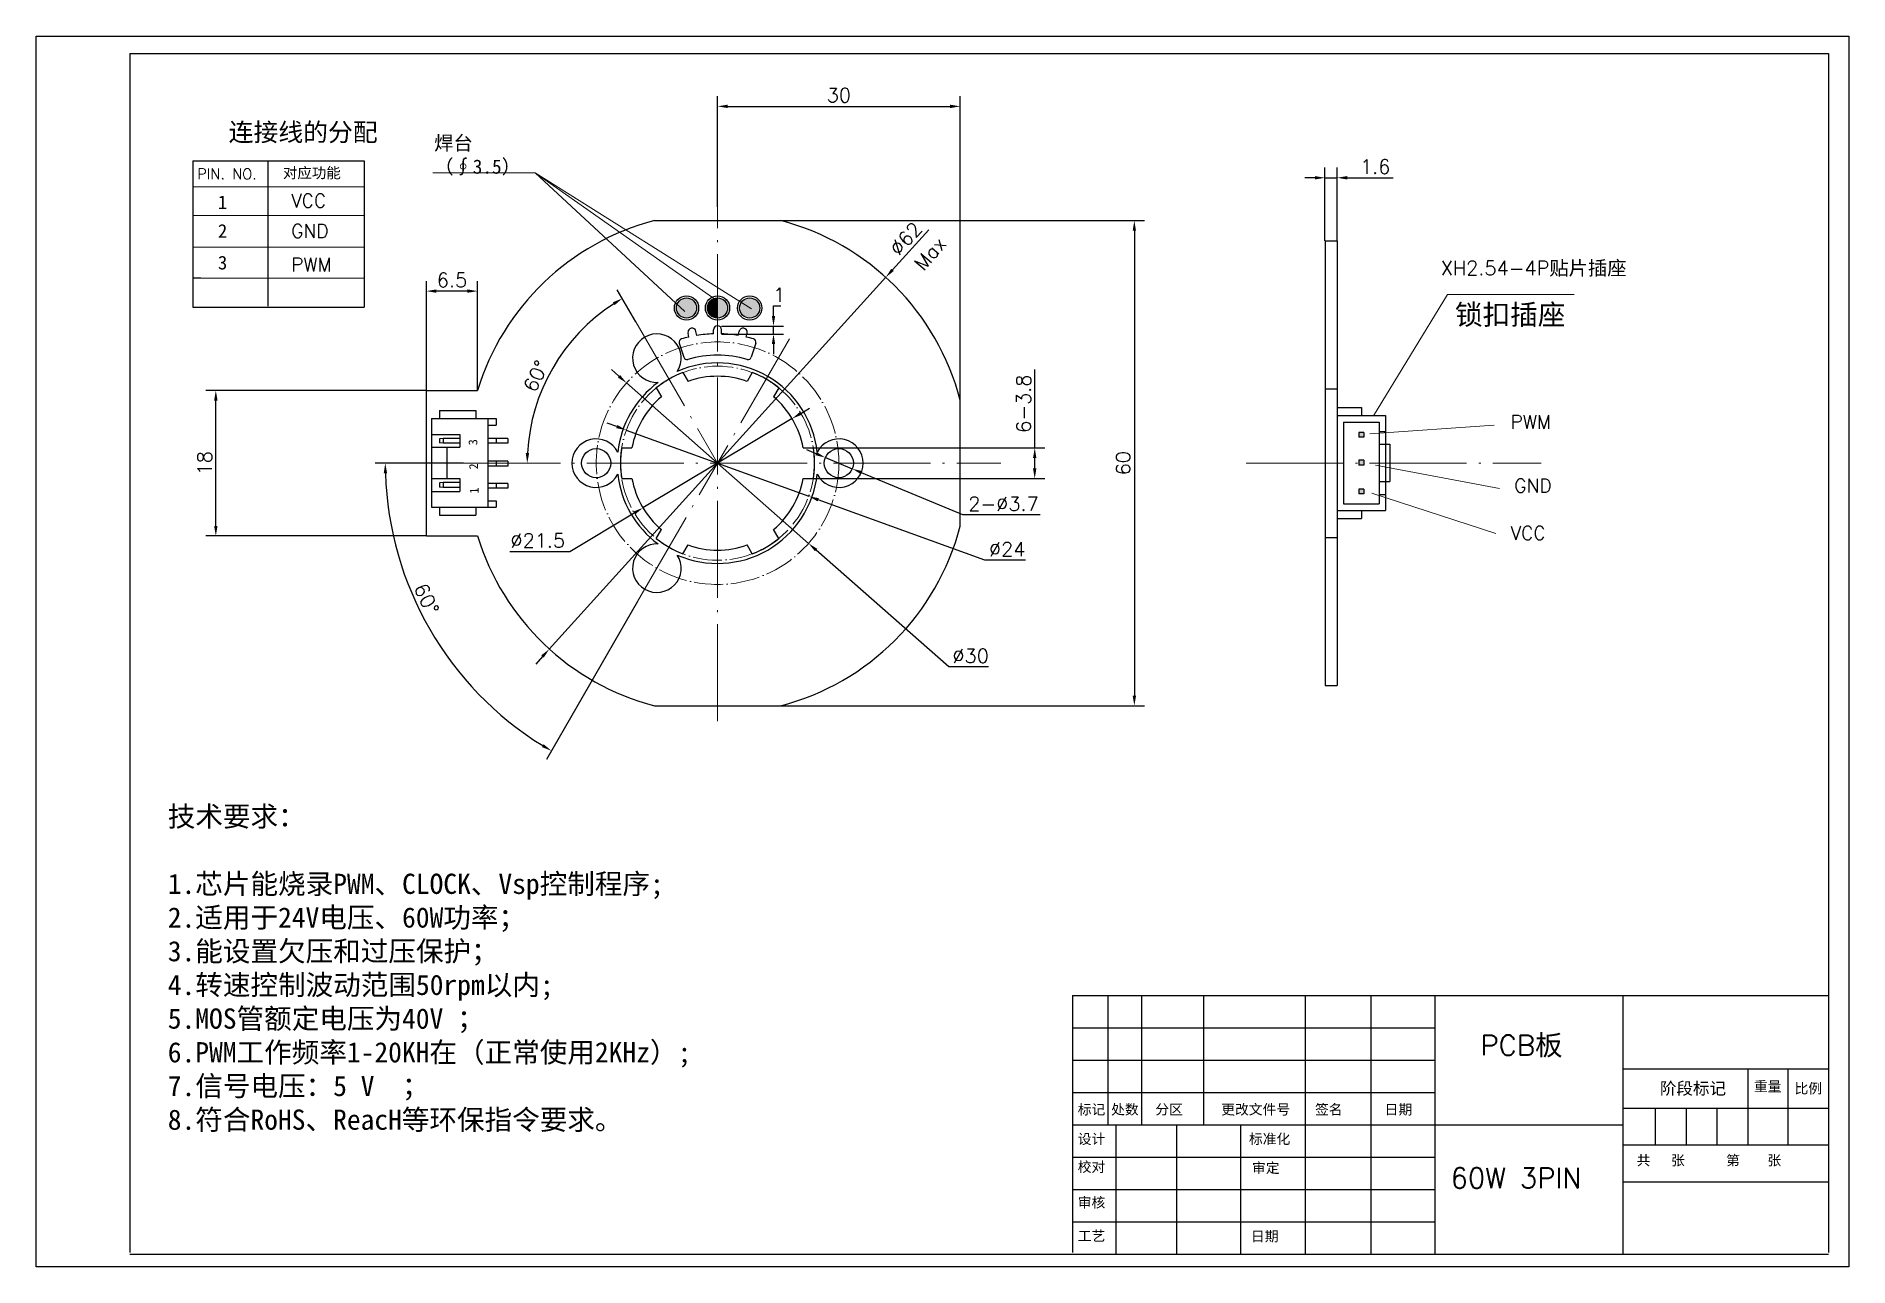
# Model space of a CAD drawing. Extents: x 59 to 507, y -19 to 286.
import ezdxf

# ---------------------------------------------------------------- set-up
doc = ezdxf.new("R2010")
doc.units = 0
doc.header["$MEASUREMENT"] = 0
doc.linetypes.add('ACAD_ISO04W100', pattern=[30.5, 24, -3, 0.5, -3])
doc.layers.get('0').update_dxf_attribs({"linetype": 'CONTINUOUS'})
doc.layers.get('DEFPOINTS').update_dxf_attribs({"linetype": 'CONTINUOUS'})
doc.styles.get("Standard").update_dxf_attribs({"font": '', "height": 2.5})
doc.styles.add('STYLE1', font='romans.shx', dxfattribs={"height": 3.5})
doc.styles.get('Standard').set_extended_font_data('SimSun')
doc.dimstyles.get("Standard").update_dxf_attribs({"dimtxt": 0.18, "dimasz": 0.18, "dimexe": 0.18, "dimexo": 0.0625, "dimgap": 0.09, "dimtad": 0, "dimtih": 1, "dimtoh": 1, "dimdec": 4, "dimzin": 0, "dimdsep": 46, "dimtxsty": 'Standard', "dimcen": 0.09, "dimadec": 0, "dimazin": 0, "dimtfac": 1, "dimtdec": 4, "dimtofl": 0, "dimtmove": 0, "dimatfit": 3, "dimfxl": 1, "dimtolj": 1, "dimtzin": 0, "dimarcsym": 0})

# ---------------------------------------------------------------- blocks, each defined once
blk = doc.blocks.new('*D41')
at = {"color": 5, "lineweight": -2}
for p, q in [((227.48, 243.68), (227.48, 271)), ((287.48, 195.85), (287.48, 271)), ((229.98, 268.5), (284.98, 268.5))]:
    blk.add_line(p, q, dxfattribs=at)
at = {"color": 5, "lineweight": 30}
for points in [[(229.98, 268.92), (229.98, 268.08), (227.48, 268.5)], [(284.98, 268.92), (284.98, 268.08), (287.48, 268.5)]]:
    blk.add_solid(points, dxfattribs=at)
at = {"layer": 'DEFPOINTS', "color": 0, "lineweight": 30}
for p in [(287.48, 268.5), (227.48, 243.68), (287.48, 195.85)]:
    blk.add_point(p, dxfattribs=at)
at = {"color": 0, "lineweight": 13, "insert": (257.48, 271.25), "char_height": 3.5, "attachment_point": 5, "style": 'STYLE1'}
blk.add_mtext('\\A1;30', dxfattribs=at)
blk = doc.blocks.new('*D42')
at = {"color": 5, "lineweight": -2}
for p, q in [((242.46, 240.23), (333.04, 240.23)), ((330.54, 237.73), (330.54, 122.73)), ((242.46, 120.23), (333.04, 120.23))]:
    blk.add_line(p, q, dxfattribs=at)
at = {"color": 5, "lineweight": 30}
for points in [[(330.13, 237.73), (330.96, 237.73), (330.54, 240.23)], [(330.13, 122.73), (330.96, 122.73), (330.54, 120.23)]]:
    blk.add_solid(points, dxfattribs=at)
at = {"layer": 'DEFPOINTS', "color": 0, "lineweight": 30}
for p in [(242.46, 240.23), (242.46, 120.23), (330.54, 120.23)]:
    blk.add_point(p, dxfattribs=at)
at = {"color": 0, "lineweight": 13, "insert": (327.79, 180.23), "char_height": 3.5, "attachment_point": 5, "rotation": 90, "style": 'STYLE1'}
blk.add_mtext('\\A1;60', dxfattribs=at)
blk = doc.blocks.new('*D43')
at = {"color": 5, "lineweight": -2}
for p, q in [((203.1, 201.73), (201.22, 203.38)), ((204.98, 200.07), (249.98, 160.39)), ((284.65, 129.82), (251.85, 158.74)), ((294.48, 129.82), (284.65, 129.82))]:
    blk.add_line(p, q, dxfattribs=at)
at = {"color": 5, "lineweight": 30}
for points in [[(203.38, 202.04), (202.82, 201.41), (204.98, 200.07)], [(252.13, 159.05), (251.58, 158.43), (249.98, 160.39)]]:
    blk.add_solid(points, dxfattribs=at)
at = {"layer": 'DEFPOINTS', "color": 0, "lineweight": 30}
for p in [(204.98, 200.07), (249.98, 160.39)]:
    blk.add_point(p, dxfattribs=at)
at = {"color": 0, "lineweight": 13, "insert": (290.06, 132.57), "char_height": 3.5, "attachment_point": 5, "style": 'STYLE1'}
blk.add_mtext('\\A1;%%C30', dxfattribs=at)
blk = doc.blocks.new('*D45')
at = {"color": 5, "lineweight": -2}
for p, q in [((202.57, 189.28), (200.22, 190.14)), ((204.92, 188.43), (250.03, 172.04)), ((293.6, 156.21), (252.38, 171.18)), ((303.6, 156.21), (293.6, 156.21))]:
    blk.add_line(p, q, dxfattribs=at)
at = {"color": 5, "lineweight": 30}
for points in [[(202.71, 189.67), (202.43, 188.89), (204.92, 188.43)], [(252.53, 171.57), (252.24, 170.79), (250.03, 172.04)]]:
    blk.add_solid(points, dxfattribs=at)
at = {"layer": 'DEFPOINTS', "color": 0, "lineweight": 30}
for p in [(204.92, 188.43), (250.03, 172.04)]:
    blk.add_point(p, dxfattribs=at)
at = {"color": 0, "lineweight": 13, "insert": (299.1, 158.96), "char_height": 3.5, "attachment_point": 5, "style": 'STYLE1'}
blk.add_mtext('\\A1;%%C24', dxfattribs=at)
blk = doc.blocks.new('*D46')
at = {"color": 5, "lineweight": -2}
for p, q in [((248.07, 192.56), (250.22, 193.84)), ((245.93, 191.27), (209.03, 169.19)), ((190.94, 158.37), (206.88, 167.91)), ((176.11, 158.37), (190.94, 158.37))]:
    blk.add_line(p, q, dxfattribs=at)
at = {"color": 5, "lineweight": 30}
for points in [[(247.86, 192.92), (248.28, 192.2), (245.93, 191.27)], [(206.67, 168.27), (207.1, 167.55), (209.03, 169.19)]]:
    blk.add_solid(points, dxfattribs=at)
at = {"layer": 'DEFPOINTS', "color": 0, "lineweight": 30}
for p in [(245.93, 191.27), (209.03, 169.19)]:
    blk.add_point(p, dxfattribs=at)
at = {"color": 0, "lineweight": 13, "insert": (183.03, 161.12), "char_height": 3.5, "attachment_point": 5, "style": 'STYLE1'}
blk.add_mtext('\\A1;%%C21.5', dxfattribs=at)
blk = doc.blocks.new('*D47')
at = {"color": 5, "lineweight": -2}
for p, q in [((251.85, 182.58), (249.54, 183.55)), ((254.15, 181.62), (260.8, 178.85)), ((288.1, 167.45), (263.11, 177.88)), ((307.27, 167.45), (288.1, 167.45))]:
    blk.add_line(p, q, dxfattribs=at)
at = {"color": 5, "lineweight": 30}
for points in [[(252.01, 182.97), (251.69, 182.2), (254.15, 181.62)], [(263.27, 178.27), (262.95, 177.5), (260.8, 178.85)]]:
    blk.add_solid(points, dxfattribs=at)
at = {"layer": 'DEFPOINTS', "color": 0, "lineweight": 30}
for p in [(254.15, 181.62), (260.8, 178.85)]:
    blk.add_point(p, dxfattribs=at)
at = {"color": 0, "lineweight": 13, "insert": (298.18, 170.2), "char_height": 3.5, "attachment_point": 5, "style": 'STYLE1'}
blk.add_mtext('\\A1;2-%%C3.7', dxfattribs=at)
blk = doc.blocks.new('*D48')
at = {"color": 5, "lineweight": -2}
blk.add_line((207.28, 215.21), (202.7, 223.15), dxfattribs=at)
blk.add_arc((227.48, 180.23), 47.06, 123.044, 176.956, dxfattribs=at)
at = {"color": 5, "lineweight": 30}
for points in [[(201.6, 220.04), (202.03, 219.33), (203.95, 220.99)], [(180.9, 182.72), (180.06, 182.74), (180.41, 180.23)]]:
    blk.add_solid(points, dxfattribs=at)
at = {"layer": 'DEFPOINTS', "color": 0, "lineweight": 30}
for p in [(207.28, 215.21), (191.43, 210.48), (164.63, 180.23), (227.48, 180.23), (297.53, 180.23)]:
    blk.add_point(p, dxfattribs=at)
at = {"color": 0, "lineweight": 13, "insert": (182.56, 201.76), "char_height": 3.5, "attachment_point": 5, "rotation": 64.3911, "style": 'STYLE1'}
blk.add_mtext('\\A1;60%%D', dxfattribs=at)
blk = doc.blocks.new('*D49')
at = {"color": 5, "lineweight": -2}
for p, q in [((164.63, 180.23), (142.82, 180.23)), ((207.72, 146.01), (185.15, 106.92))]:
    blk.add_line(p, q, dxfattribs=at)
blk.add_arc((227.48, 180.23), 82.16, 181.7436, 238.2564, dxfattribs=at)
at = {"color": 5, "lineweight": 30}
for points in [[(144.94, 177.73), (145.78, 177.74), (145.32, 180.23)], [(184.47, 110.72), (184.04, 110.01), (186.4, 109.08)]]:
    blk.add_solid(points, dxfattribs=at)
at = {"layer": 'DEFPOINTS', "color": 0, "lineweight": 30}
for p in [(164.63, 180.23), (227.48, 180.23), (297.53, 180.23), (207.72, 146.01), (164.54, 127.42)]:
    blk.add_point(p, dxfattribs=at)
at = {"color": 0, "lineweight": 13, "insert": (155.52, 146.65), "char_height": 3.5, "attachment_point": 5, "rotation": 295.0199, "style": 'STYLE1'}
blk.add_mtext('\\A1;60%%D', dxfattribs=at)
blk = doc.blocks.new('*D50')
at = {"color": 5, "lineweight": -2}
for p, q in [((241.32, 216.64), (241.32, 219.14)), ((241.32, 219.14), (243.15, 219.14)), ((228.48, 214.14), (243.82, 214.14)), ((228.48, 212.18), (243.82, 212.18)), ((241.32, 212.18), (241.32, 214.14)), ((241.32, 209.68), (241.32, 207.18))]:
    blk.add_line(p, q, dxfattribs=at)
at = {"color": 5, "lineweight": 30}
for points in [[(240.9, 216.64), (241.73, 216.64), (241.32, 214.14)], [(240.9, 209.68), (241.73, 209.68), (241.32, 212.18)]]:
    blk.add_solid(points, dxfattribs=at)
at = {"layer": 'DEFPOINTS', "color": 0, "lineweight": 30}
for p in [(228.48, 214.14), (228.48, 212.18), (241.32, 214.14)]:
    blk.add_point(p, dxfattribs=at)
at = {"color": 0, "lineweight": 13, "insert": (242.73, 221.89), "char_height": 3.5, "attachment_point": 5, "style": 'STYLE1'}
blk.add_mtext('\\A1;1', dxfattribs=at)
blk = doc.blocks.new('*D51')
at = {"color": 5, "lineweight": -2}
for p, q in [((305.91, 184.03), (305.91, 203.37)), ((251.17, 184.03), (308.41, 184.03)), ((305.91, 178.93), (305.91, 181.53)), ((251.17, 176.43), (308.41, 176.43))]:
    blk.add_line(p, q, dxfattribs=at)
at = {"color": 5, "lineweight": 30}
for points in [[(305.49, 181.53), (306.32, 181.53), (305.91, 184.03)], [(305.49, 178.93), (306.32, 178.93), (305.91, 176.43)]]:
    blk.add_solid(points, dxfattribs=at)
at = {"layer": 'DEFPOINTS', "color": 0, "lineweight": 30}
for p in [(251.17, 184.03), (305.91, 184.03), (251.17, 176.43)]:
    blk.add_point(p, dxfattribs=at)
at = {"color": 0, "lineweight": 13, "insert": (303.16, 194.95), "char_height": 3.5, "attachment_point": 5, "rotation": 90, "style": 'STYLE1'}
blk.add_mtext('\\A1;6-3.8', dxfattribs=at)
blk = doc.blocks.new('*D52')
at = {"color": 5, "lineweight": -2}
for p, q in [((377.68, 235.23), (377.68, 253.34)), ((380.68, 235.23), (380.68, 253.34)), ((375.18, 250.84), (372.68, 250.84)), ((377.68, 250.84), (380.68, 250.84)), ((383.18, 250.84), (394.52, 250.84))]:
    blk.add_line(p, q, dxfattribs=at)
at = {"color": 5, "lineweight": 30}
for points in [[(375.18, 251.26), (375.18, 250.42), (377.68, 250.84)], [(383.18, 251.26), (383.18, 250.42), (380.68, 250.84)]]:
    blk.add_solid(points, dxfattribs=at)
at = {"layer": 'DEFPOINTS', "color": 0, "lineweight": 30}
for p in [(380.68, 250.84), (377.68, 235.23), (380.68, 235.23)]:
    blk.add_point(p, dxfattribs=at)
at = {"color": 0, "lineweight": 13, "insert": (390.1, 253.59), "char_height": 3.5, "attachment_point": 5, "style": 'STYLE1'}
blk.add_mtext('\\A1;1.6', dxfattribs=at)
blk = doc.blocks.new('*D53')
at = {"color": 5, "lineweight": -2}
for p, q in [((279.7, 237.95), (270.75, 228.06)), ((185.88, 134.26), (269.07, 226.21)), ((184.2, 132.4), (182.52, 130.55))]:
    blk.add_line(p, q, dxfattribs=at)
at = {"color": 5, "lineweight": 30}
for points in [[(270.44, 228.34), (271.06, 227.78), (269.07, 226.21)], [(183.89, 132.68), (184.51, 132.13), (185.88, 134.26)]]:
    blk.add_solid(points, dxfattribs=at)
at = {"layer": 'DEFPOINTS', "color": 0, "lineweight": 30}
for p in [(269.07, 226.21), (185.88, 134.26)]:
    blk.add_point(p, dxfattribs=at)
at = {"color": 0, "lineweight": 30, "insert": (274.02, 235.78), "char_height": 3.5, "attachment_point": 5, "rotation": 47.8609, "style": 'STYLE1'}
blk.add_mtext('\\A1;%%C62', dxfattribs=at)
blk = doc.blocks.new('*D54')
at = {"color": 5, "lineweight": -2}
for p, q in [((155.48, 198.23), (155.48, 225.3)), ((168.15, 198.23), (168.15, 225.3)), ((165.65, 222.8), (157.98, 222.8))]:
    blk.add_line(p, q, dxfattribs=at)
at = {"color": 5, "lineweight": 30}
for points in [[(157.98, 223.22), (157.98, 222.39), (155.48, 222.8)], [(165.65, 223.22), (165.65, 222.39), (168.15, 222.8)]]:
    blk.add_solid(points, dxfattribs=at)
at = {"layer": 'DEFPOINTS', "color": 0, "lineweight": 30}
for p in [(155.48, 222.8), (155.48, 198.23), (168.15, 198.23)]:
    blk.add_point(p, dxfattribs=at)
at = {"color": 0, "lineweight": 30, "insert": (161.81, 225.55), "char_height": 3.5, "attachment_point": 5, "style": 'STYLE1'}
blk.add_mtext('\\A1;6.5', dxfattribs=at)
blk = doc.blocks.new('*D55')
at = {"color": 5, "lineweight": -2}
for p, q in [((155.48, 198.23), (100.92, 198.23)), ((103.42, 164.73), (103.42, 195.73)), ((155.48, 162.23), (100.92, 162.23))]:
    blk.add_line(p, q, dxfattribs=at)
at = {"color": 5, "lineweight": 30}
for points in [[(103, 195.73), (103.84, 195.73), (103.42, 198.23)], [(103, 164.73), (103.84, 164.73), (103.42, 162.23)]]:
    blk.add_solid(points, dxfattribs=at)
at = {"layer": 'DEFPOINTS', "color": 0, "lineweight": 30}
for p in [(103.42, 198.23), (155.48, 198.23), (155.48, 162.23)]:
    blk.add_point(p, dxfattribs=at)
at = {"color": 0, "lineweight": 30, "insert": (100.67, 180.23), "char_height": 3.5, "attachment_point": 5, "rotation": 90, "style": 'STYLE1'}
blk.add_mtext('\\A1;18', dxfattribs=at)

msp = doc.modelspace()

# ---------------------------------------------------------------- hatches: boundary and pattern name
at = {"lineweight": 30}
h = msp.add_hatch(color=256, dxfattribs=at)
h.paths.add_polyline_path([(237.92698, 218.61998, 1), (232.92698, 218.61998, 1)])
h.paths.add_polyline_path([(227.477, 221.11998), (227.477, 216.11998, 0.414213562), (229.977, 218.61998, 0.414213562)])
h.paths.add_polyline_path([(217.30726, 218.61998, 1), (222.30726, 218.61998, 1)])
msp.add_hatch(color=256, dxfattribs=at).paths.add_polyline_path([(227.477, 221.11998, 0.414213562), (224.977, 218.61998, 0.414213562), (227.477, 216.11998)])
h = msp.add_hatch(color=256, dxfattribs=at)
h.paths.add_polyline_path([(387.28384, 187.83289), (386.08384, 187.83289), (386.08384, 186.63289), (387.28384, 186.63289)])
h.paths.add_polyline_path([(387.28384, 180.94945), (386.08384, 180.94945), (386.08384, 180.23289), (387.28384, 180.23289)])
h.paths.add_polyline_path([(387.28384, 180.23289), (386.08384, 180.23289), (386.08384, 179.74945), (387.28384, 179.74945)])
h.paths.add_polyline_path([(387.28384, 173.83226), (386.08384, 173.83226), (386.08384, 172.63226), (387.28384, 172.63226)])

# ---------------------------------------------------------------- linework, layer by layer
for p, q in [((82.16048, 281.58962), (82.16048, -15.03711)), ((82.16048, 281.58962), (502.16048, 281.58962)), ((502.16048, 281.58962), (502.16048, -15.03711)), ((315.21683, 48.58962), (502.16048, 48.58962)), ((315.21683, 48.58962), (315.21683, -15.03711)), ((404.89891, -15.3656), (404.89891, 48.41292)), ((451.43571, -15.3656), (451.43571, 48.41292)), ((315.21683, 40.58962), (404.89891, 40.58962)), ((315.21683, 32.58962), (404.89891, 32.58962)), ((451.43571, 30.37198), (502.04131, 30.37198)), ((482.20595, 30.37198), (482.20595, 11.56876)), ((492.12363, 30.37198), (492.12363, 11.56876)), ((315.21683, 24.58962), (404.89891, 24.58962)), ((451.43571, 20.71627), (502.04131, 20.71627)), ((315.21683, 16.58962), (451.43571, 16.58962)), ((326.06606, -15.3656), (326.06606, 16.65071)), ((356.8363, -15.3656), (356.8363, 16.65071)), ((372.85717, -15.3656), (372.85717, 16.65071)), ((451.43571, 11.56876), (502.04131, 11.56876)), ((451.43571, 2.42124), (502.04131, 2.42124)), ((82.16048, -15.41038), (502.16048, -15.41038))]:
    msp.add_line(p, q)
for p, q in [((97.73685, 255.01091), (140.10467, 255.01091)), ((97.73685, 255.01091), (97.73685, 218.80599)), ((116.31115, 255.01091), (116.31115, 219.03941)), ((140.10467, 255.01091), (140.10467, 218.80599)), ((377.68384, 235.23289), (377.68384, 125.23289)), ((377.68384, 235.23289), (380.68384, 235.23289)), ((377.68384, 235.23289), (380.68384, 235.23289)), ((380.68384, 235.23289), (380.68384, 125.23289)), ((99.73244, 226.01675), (97.73685, 226.01675)), ((99.73244, 226.01675), (99.73244, 226.01675)), ((97.73685, 218.80599), (140.10467, 218.80599)), ((220.38187, 211.4364), (220.18774, 212.43331)), ((222.345, 211.81869), (222.15087, 212.81559)), ((232.609, 211.81869), (232.80313, 212.81559)), ((234.57212, 211.4364), (234.76625, 212.43331)), ((218.02261, 209.95518), (219.14459, 206.42795)), ((236.93139, 209.95518), (235.80941, 206.42795)), ((377.68384, 198.64484), (380.68384, 198.64484)), ((158.72107, 193.26675), (158.72107, 191.26675)), ((167.72107, 193.26675), (167.72107, 191.26675)), ((380.68384, 194.00804), (386.68384, 194.00804)), ((386.68384, 194.00804), (386.68384, 192.00804)), ((156.72107, 191.26675), (156.72107, 169.33873)), ((170.72107, 191.26675), (170.72107, 169.33873)), ((172.72107, 191.26675), (172.72107, 189.66675)), ((380.68384, 192.00804), (392.68384, 192.00804)), ((382.28384, 190.40804), (382.28384, 170.1687)), ((382.28384, 190.40804), (391.08384, 190.40804)), ((391.08384, 190.40804), (391.08384, 170.1687)), ((392.68384, 192.00804), (392.68384, 168.5687)), ((159.60005, 186.36675), (158.72107, 186.27437)), ((158.72107, 186.27437), (158.72107, 185.26464)), ((159.60005, 185.16675), (158.72107, 185.26464)), ((163.72107, 186.36675), (159.60005, 186.36675)), ((159.60005, 186.36675), (159.60005, 185.16675)), ((163.72107, 185.16675), (159.60005, 185.16675)), ((160.52107, 184.16675), (160.52107, 176.43873)), ((163.72107, 187.36675), (163.72107, 184.16675)), ((175.62965, 186.36675), (170.72107, 186.36675)), ((175.62965, 185.16675), (170.72107, 185.16675)), ((172.72107, 186.36675), (172.72107, 185.16675)), ((175.62965, 186.36675), (175.62965, 185.16675)), ((387.28384, 187.83289), (386.08384, 187.83289)), ((386.08384, 187.83289), (386.08384, 186.63289)), ((387.28384, 186.63289), (386.08384, 186.63289)), ((387.28384, 187.83289), (387.28384, 186.63289)), ((391.08384, 188.10804), (392.68384, 188.10804)), ((391.08384, 184.90804), (393.68384, 184.90804)), ((393.68384, 184.90804), (393.68384, 175.6687)), ((175.62965, 180.72554), (170.72107, 180.72554)), ((175.62965, 179.52554), (170.72107, 179.52554)), ((172.72107, 180.72554), (172.72107, 179.52554)), ((175.62965, 180.72554), (175.62965, 179.52554)), ((387.28384, 180.94945), (386.08384, 180.94945)), ((386.08384, 180.94945), (386.08384, 179.74945)), ((387.28384, 179.74945), (386.08384, 179.74945)), ((387.28384, 180.94945), (387.28384, 179.74945)), ((159.60005, 175.4381), (158.72107, 175.34572)), ((158.72107, 175.34572), (158.72107, 174.33599)), ((163.72107, 175.4381), (159.60005, 175.4381)), ((159.60005, 175.4381), (159.60005, 174.2381)), ((163.72107, 176.43873), (163.72107, 173.23873)), ((175.62965, 175.22926), (170.72107, 175.22926)), ((172.72107, 175.22926), (172.72107, 174.02926)), ((175.62965, 175.22926), (175.62965, 174.02926)), ((391.08384, 175.6687), (393.68384, 175.6687)), ((159.60005, 174.2381), (158.72107, 174.33599)), ((163.72107, 174.2381), (159.60005, 174.2381)), ((175.62965, 174.02926), (170.72107, 174.02926)), ((172.72107, 170.93873), (172.72107, 169.33873)), ((387.28384, 173.83226), (386.08384, 173.83226)), ((386.08384, 173.83226), (386.08384, 172.63226)), ((387.28384, 172.63226), (386.08384, 172.63226)), ((387.28384, 173.83226), (387.28384, 172.63226)), ((391.08384, 172.4687), (392.68384, 172.4687)), ((158.72107, 169.33873), (158.72107, 167.33873)), ((167.72107, 169.33873), (167.72107, 167.33873)), ((380.68384, 168.5687), (392.68384, 168.5687)), ((380.68384, 166.5687), (386.68384, 166.5687)), ((382.28384, 170.1687), (391.08384, 170.1687)), ((386.68384, 168.5687), (386.68384, 166.5687)), ((377.68384, 161.82094), (380.68384, 161.82094)), ((377.68384, 125.23289), (380.68384, 125.23289))]:
    msp.add_line(p, q, dxfattribs=at)
at = {"color": 5, "lineweight": 13}
for p, q in [((182.3446, 252.09258), (157.07784, 252.09258)), ((219.40251, 217.75221), (182.3446, 252.09258)), ((182.3446, 252.09258), (226.81409, 220.78224)), ((235.91013, 218.42555), (182.3446, 252.09258)), ((97.73685, 226.01675), (140.10467, 226.01675)), ((389.70588, 191.96964), (408.00407, 221.93172)), ((439.32804, 221.93172), (408.00407, 221.93172)), ((388.79697, 187.50798), (419.49833, 189.60744)), ((390.15144, 179.74001), (420.8528, 173.96853)), ((389.24846, 172.81182), (419.94982, 162.81924))]:
    msp.add_line(p, q, dxfattribs=at)
at = {"color": 5, "lineweight": 18}
for p, q in [((97.73685, 248.56777), (140.10467, 248.56777)), ((97.73685, 241.51098), (140.10467, 241.51098)), ((97.73685, 233.68716), (140.10467, 233.68716))]:
    msp.add_line(p, q, dxfattribs=at)
at = {"color": 5, "linetype": 'ACAD_ISO04W100', "lineweight": 13}
for p, q in [((227.477, 116.40111), (227.477, 243.67868)), ((207.28163, 215.2123), (227.477, 180.23289)), ((245.25161, 211.01942), (227.477, 180.23289)), ((164.62932, 180.23289), (297.52959, 180.23289)), ((207.71631, 146.00638), (227.477, 180.23289)), ((358.20541, 180.23289), (431.15403, 180.23289))]:
    msp.add_line(p, q, dxfattribs=at)
at = {"color": 7, "lineweight": 30}
for p, q in [((211.8565, 240.23289), (243.0975, 240.23289)), ((226.477, 212.21726), (226.477, 213.23289)), ((228.477, 212.21726), (228.477, 213.23289)), ((218.91927, 202.65532), (220.18713, 200.45931)), ((236.03473, 202.65532), (234.76686, 200.45931)), ((155.477, 198.23289), (168.14741, 198.23289)), ((155.477, 162.23289), (155.477, 198.23289)), ((212.33747, 198.85532), (213.60534, 196.65931)), ((242.61652, 198.85532), (241.34865, 196.65931)), ((158.72107, 193.26675), (167.72107, 193.26675)), ((287.477, 164.61239), (287.477, 195.85339)), ((156.72107, 191.26675), (172.72107, 191.26675)), ((170.72107, 189.66675), (172.72107, 189.66675)), ((156.72107, 187.36675), (163.72107, 187.36675)), ((156.72107, 184.16675), (163.72107, 184.16675)), ((203.77974, 184.03289), (206.31548, 184.03289)), ((248.63852, 184.03289), (251.17425, 184.03289)), ((156.72107, 176.43873), (163.72107, 176.43873)), ((203.77974, 176.43289), (206.31548, 176.43289)), ((248.63852, 176.43289), (251.17425, 176.43289)), ((156.72107, 173.23873), (163.72107, 173.23873)), ((170.72107, 170.93873), (172.72107, 170.93873)), ((156.72107, 169.33873), (172.72107, 169.33873)), ((158.72107, 167.33873), (167.72107, 167.33873)), ((155.477, 162.23289), (168.14741, 162.23289)), ((212.33747, 161.61046), (213.60534, 163.80648)), ((242.61652, 161.61046), (241.34865, 163.80648)), ((218.91927, 157.81046), (220.18713, 160.00648)), ((236.03473, 157.81046), (234.76686, 160.00648)), ((211.8565, 120.23289), (243.0975, 120.23289))]:
    msp.add_line(p, q, dxfattribs=at)
at = {"color": 5}
for p, q in [((324.03167, 16.65071), (324.03167, 48.41292)), ((332.42355, 16.65071), (332.42355, 48.41292)), ((347.68152, 16.65071), (347.68152, 48.41292)), ((372.85717, 16.65071), (372.85717, 48.41292)), ((389.13234, 16.65071), (389.13234, 48.41292)), ((459.319, 20.71627), (459.319, 11.56876)), ((466.94798, 20.71627), (466.94798, 11.56876)), ((474.57697, 20.71627), (474.57697, 11.56876)), ((341.06973, -15.3656), (341.06973, 16.65071)), ((389.13234, -15.3656), (389.13234, 16.65071)), ((315.21683, 8.58962), (404.89891, 8.58962)), ((315.21683, 0.58962), (404.89891, 0.58962)), ((315.21683, -7.41038), (404.89891, -7.41038))]:
    msp.add_line(p, q, dxfattribs=at)
at = {"color": 3}
msp.add_lwpolyline([(59.01881, 285.85191), (507.18883, 285.85191), (507.18883, -18.55628), (59.01881, -18.55628)], close=True, dxfattribs=at)
at = {"lineweight": 30}
for centre, radius in [((219.80726, 218.61998), 3), ((219.80726, 218.61998), 2.5), ((227.477, 218.61998), 3), ((227.477, 218.61998), 2.5), ((235.42698, 218.61998), 3), ((235.42698, 218.61998), 2.5), ((197.477, 180.23289), 3.6), ((257.477, 180.23289), 3.6)]:
    msp.add_circle(centre, radius, dxfattribs=at)
at = {"color": 5, "linetype": 'ACAD_ISO04W100', "lineweight": 13, "ltscale": 0.3}
for radius in [30, 24]:
    msp.add_circle((227.477, 180.23289), radius, dxfattribs=at)
at = {"lineweight": 30}
for centre, radius, start, end in [((227.477, 180.23289), 62, 104.5925506, 163.1227306), ((227.477, 180.23289), 62, 14.5925506, 75.4074494), ((227.477, 180.23289), 34, 90, 90), ((227.477, 180.23289), 34, 101.0194453, 101.0194453), ((227.477, 180.23289), 34, 78.9805547, 78.9805547), ((218.78497, 210.19768), 0.8, 106.1761113, 197.6453949), ((227.477, 180.23289), 32, 102.8102299, 106.1761113), ((221.16931, 212.62445), 1, 101.0194453, 191.0194453), ((221.16931, 212.62445), 1, 11.0194453, 101.0194453), ((227.477, 180.23289), 32, 91.7907847, 99.2286606), ((227.477, 213.23289), 1, 90, 180), ((227.477, 213.23289), 1, 0, 90), ((227.477, 180.23289), 32, 80.7713394, 88.2092153), ((233.78469, 212.62445), 1, 78.9805547, 168.9805547), ((233.78469, 212.62445), 1, 348.9805547, 78.9805547), ((227.477, 180.23289), 32, 73.8238887, 77.1897701), ((236.16903, 210.19768), 0.8, 342.3546051, 73.8238887), ((219.90695, 206.67045), 0.8, 197.6453949, 285.9783734), ((227.477, 180.23289), 26.7, 74.0216266, 105.9783734), ((235.04705, 206.67045), 0.8, 254.0216266, 342.3546051), ((227.477, 180.23289), 24, 110.8898298, 129.1101702), ((227.477, 180.23289), 21.5, 70.180175, 109.819825), ((227.477, 180.23289), 24, 50.8898298, 69.1101702), ((227.477, 180.23289), 21.5, 130.180175, 169.819825), ((227.477, 180.23289), 21.5, 10.180175, 49.819825), ((227.477, 180.23289), 24, 170.8898298, 189.1101702), ((227.477, 180.23289), 24, 350.8898298, 9.1101702), ((227.477, 180.23289), 21.5, 190.180175, 229.819825), ((227.477, 180.23289), 21.5, 310.180175, 349.819825), ((227.477, 180.23289), 62, 196.8772694, 255.4074494), ((227.477, 180.23289), 24, 230.8898298, 249.1101702), ((227.477, 180.23289), 24, 290.8898298, 309.1101702), ((227.477, 180.23289), 62, 284.5925506, 345.4074494), ((227.477, 180.23289), 21.5, 250.180175, 289.819825)]:
    msp.add_arc(centre, radius, start, end, dxfattribs=at)
at = {"color": 6, "lineweight": 30}
for centre, radius, start, end in [((212.477, 206.21365), 6, 327.0120129, 272.9879871), ((227.477, 180.23289), 24.80468, 6.3072968, 113.6927032), ((227.477, 180.23289), 24.80468, 126.3072968, 173.6927032), ((197.477, 180.23289), 6, 27.0120129, 332.9879871), ((257.477, 180.23289), 6, 207.0120129, 152.9879871), ((227.477, 180.23289), 24.80468, 186.3072968, 233.6927032), ((227.477, 180.23289), 24.80468, 246.3072968, 353.6927032), ((212.477, 154.25213), 6, 87.0120129, 32.9879871)]:
    msp.add_arc(centre, radius, start, end, dxfattribs=at)

# ---------------------------------------------------------------- texts
at = {"lineweight": 30, "attachment_point": 1, "style": 'STYLE1'}
for s, insert, char_height, width in [('{\\fSimSun|b0|i0|c134|p2;连接线的分配}', (106.60491, 264.37059), 4.5, 41.4679008), ('{\\fSimSun|b0|i0|c134|p2;焊台 （∮3.5）}', (157.41473, 261.18268), 3.5, 31.3307829), ('PIN. NO.', (98.81425, 253.10504), 2.625, 17.0459565), ('{\\fSimSun|b0|i0|c134|p2;对应功能}', (120.00652, 253.36813), 2.625, 20.1392389), ('VCC', (122.04677, 246.83699), 3.375, 12.768014), ('{\\fSimHei|b0|i0|c134|p49;1}', (103.94779, 246.46203), 3.375, 2.6325794), ('{\\fSimHei|b0|i0|c134|p49;2}', (103.94779, 239.35862), 3.375, 2.6325794), ('GND', (122.04677, 239.3586), 3.375, 12.768014), ('{\\fSimHei|b0|i0|c134|p49;3}', (103.94779, 231.53171), 3.375, 2.6325794), ('PWM', (122.04677, 231.04928), 3.375, 12.768014), ('XH2.54-4P{\\fSimSun|b0|i0|c134|p2;贴片插座}', (406.30284, 230.25768), 3.5, 63.4984885), ('{\\fSimSun|b0|i0|c134|p2;锁扣插座}', (409.83411, 219.49468), 5, 60.2665309), ('PWM', (423.56175, 192.12678), 3.375, 12.768014), ('GND', (424.46473, 176.38089), 3.375, 12.768014), ('VCC', (423.56175, 164.62396), 3.375, 12.768014), ('\\A1;{\\fFangSong|b1|i0|c134|p49;技术要求：\\P\\P1.芯片能烧录PWM、CLOCK、Vsp控制程序;\\P2.适用于24V电压、60W功率；\\P3.能设置欠压和过压保护；\\P4.转速控制波动范围50rpm以内;\\P5.MOS管额定电压为40V ；\\P6.PWM工作频率1-20KH在（正常使用2KHz）;\\P7.信号电压：5 V  ；\\P8.符合RoHS、ReacH等环保指令要求。}', (91.54193, 95.35209), 5, 167.0642422), ('PCB{\\fSimSun|b0|i0|c134|p2;板}', (416.11173, 38.75206), 5, 37.2193906), ('60W 3PIN', (408.73882, 5.90053), 5, 39.3550839)]:
    msp.add_mtext(s, dxfattribs=dict(at, insert=insert, char_height=char_height, width=width))
for s, insert, char_height, width, rotation in [('Max', (275.76168, 229.85924), 3.5, 10.6194078, 49.3255276), ('{\\fSimHei|b1|i0|c134|p49;1   2   3}', (166.24118, 172.67128), 2.2, 17.5008261, 91.5864583)]:
    msp.add_mtext(s, dxfattribs=dict(at, insert=insert, char_height=char_height, width=width, rotation=rotation))
at = {"attachment_point": 1}
for s, insert, char_height, width in [('阶段标记', (460.48989, 27.06871), 3, 20.22078), ('重量', (483.73175, 27.32281), 2.5, 14.4941552), ('比例', (493.78933, 26.81462), 2.5, 9.9218085), ('标记', (316.5449, 21.61156), 2.5, 7.3007), ('处数', (324.79456, 21.61156), 2.5, 8.4011105), ('分区', (335.72944, 21.61156), 2.5, 9.5060461), ('更改文件号', (352.02393, 21.61156), 2.5, 19.9809674), ('签名', (375.20697, 21.61156), 2.5, 7.3007), ('日期', (392.43823, 21.61156), 2.5, 14.7493674), ('设计', (316.5449, 14.31661), 2.5, 7.3007), ('标准化', (358.8707, 14.31661), 2.5, 14.5431137), ('共   张      第    张                     ', (454.7378, 9.02778), 2.5, 123.9424985), ('校对', (316.5449, 7.40561), 2.5, 7.3007), ('审定', (359.63359, 7.14965), 2.5, 10.4262817), ('审核', (316.5449, -1.39023), 2.5, 7.3007), ('工艺', (316.5449, -9.66937), 2.5, 7.3007), ('日期', (359.37929, -9.77545), 2.5, 15.0036689)]:
    msp.add_mtext(s, dxfattribs=dict(at, insert=insert, char_height=char_height, width=width))

# ---------------------------------------------------------------- dimensions: what is measured, and where the dimension line sits
at = {"lineweight": 13}
for base, p1, p2, text, override, picture, middle in [((287.477, 268.5008), (227.477, 243.67868), (287.477, 195.85339), '30', {"dimtxt": 2.5, "dimasz": 2.5, "dimexe": 2.5, "dimexo": 0, "dimgap": 1, "dimtad": 1, "dimtih": 0, "dimzin": 8, "dimlunit": 6, "dimtxsty": 'STYLE1', "dimcen": 2.5, "dimclrd": 5, "dimclre": 5, "dimtol": 1, "dimtp": 0.02, "dimtofl": 1, "dimarcsym": 1}, '*D41', (257.477, 271.2508)), ((380.68384, 250.84142), (377.68384, 235.23289), (380.68384, 235.23289), '1.6', {"dimtxt": 2.5, "dimasz": 2.5, "dimexe": 2.5, "dimexo": 0, "dimgap": 1, "dimtad": 1, "dimtih": 0, "dimtoh": 0, "dimzin": 8, "dimlunit": 6, "dimtxsty": 'STYLE1', "dimcen": 2.5, "dimclrd": 5, "dimclre": 5, "dimtol": 1, "dimtp": 0.02, "dimtofl": 1, "dimarcsym": 1}, '*D52', (390.10051, 253.59142))]:
    dim = msp.add_linear_dim(base=base, p1=p1, p2=p2, text=text, dimstyle='Standard', override=override, dxfattribs=at)
    dim.commit()
    dim.dimension.update_dxf_attribs({"geometry": picture, "text_midpoint": middle})
at = {"lineweight": 30}
dim = msp.add_diameter_dim_2p(p1=(185.87914, 134.25878), p2=(269.07485, 226.207), text='%%C62', dimstyle='Standard', override={"dimtxt": 2.5, "dimasz": 2.5, "dimexe": 2.5, "dimexo": 0, "dimgap": 1, "dimtad": 1, "dimtih": 0, "dimtoh": 0, "dimzin": 8, "dimlunit": 6, "dimtxsty": 'STYLE1', "dimcen": 2.5, "dimclrd": 5, "dimclre": 5, "dimtol": 1, "dimtp": 0.02, "dimtofl": 1, "dimarcsym": 1}, dxfattribs=at)
dim.commit()
dim.dimension.update_dxf_attribs({"geometry": '*D53', "text_midpoint": (274.02456, 235.77621)})
at = {"lineweight": 13}
dim = msp.add_linear_dim(base=(330.54293, 120.23289), p1=(242.45962, 240.23289), p2=(242.45962, 120.23289), angle=90, text='60', dimstyle='Standard', override={"dimtxt": 2.5, "dimasz": 2.5, "dimexe": 2.5, "dimexo": 0, "dimgap": 1, "dimtad": 1, "dimtih": 0, "dimzin": 8, "dimlunit": 6, "dimtxsty": 'STYLE1', "dimcen": 2.5, "dimclrd": 5, "dimclre": 5, "dimtol": 1, "dimtp": 0.02, "dimtofl": 1, "dimarcsym": 1}, dxfattribs=at)
dim.commit()
dim.dimension.update_dxf_attribs({"geometry": '*D42', "text_midpoint": (330.54293, 180.23289), "dimtype": 160})
at = {"lineweight": 30}
dim = msp.add_linear_dim(base=(155.477, 222.80226), p1=(168.14741, 198.23289), p2=(155.477, 198.23289), text='6.5', dimstyle='Standard', override={"dimtxt": 2.5, "dimasz": 2.5, "dimexe": 2.5, "dimexo": 0, "dimgap": 1, "dimtad": 1, "dimtih": 0, "dimtoh": 0, "dimzin": 8, "dimlunit": 6, "dimtxsty": 'STYLE1', "dimcen": 2.5, "dimclrd": 5, "dimclre": 5, "dimtol": 1, "dimtp": 0.02, "dimtofl": 1, "dimarcsym": 1}, dxfattribs=at)
dim.commit()
dim.dimension.update_dxf_attribs({"geometry": '*D54', "text_midpoint": (161.8122, 225.55226)})
at = {"lineweight": 13}
for base, p1, p2, text, override, picture, middle in [((241.31592, 214.14432), (228.47907, 212.18149), (228.47907, 214.14432), '1', {"dimtxt": 2.5, "dimasz": 2.5, "dimexe": 2.5, "dimexo": 0, "dimgap": 1, "dimtad": 1, "dimtih": 0, "dimzin": 8, "dimlunit": 6, "dimtxsty": 'STYLE1', "dimcen": 2.5, "dimclrd": 5, "dimclre": 5, "dimtol": 1, "dimtp": 0.02, "dimtofl": 1, "dimarcsym": 1}, '*D50', (242.73258, 221.89432)), ((305.90708, 184.03289), (251.17425, 176.43289), (251.17425, 184.03289), '6-3.8', {"dimtxt": 2.5, "dimasz": 2.5, "dimexe": 2.5, "dimexo": 0, "dimgap": 1, "dimtad": 1, "dimtih": 0, "dimtoh": 0, "dimzin": 8, "dimlunit": 6, "dimtxsty": 'STYLE1', "dimcen": 2.5, "dimclrd": 5, "dimclre": 5, "dimtol": 1, "dimtp": 0.02, "dimtofl": 1, "dimarcsym": 1}, '*D51', (303.15708, 194.94956))]:
    dim = msp.add_linear_dim(base=base, p1=p1, p2=p2, angle=90, text=text, dimstyle='Standard', override=override, dxfattribs=at)
    dim.commit()
    dim.dimension.update_dxf_attribs({"geometry": picture, "text_midpoint": middle})
for base, line1, picture, middle in [((191.42535, 210.48382), ((207.28163, 215.2123), (227.477, 180.23289)), '*D48', (185.03803, 200.57434)), ((164.54216, 127.42429), ((207.71631, 146.00638), (227.477, 180.23289)), '*D49', (153.03077, 145.48663))]:
    dim = msp.add_angular_dim_2l(base=base, line1=line1, line2=((164.62932, 180.23289), (297.52959, 180.23289)), text='60%%D', dimstyle='Standard', override={"dimtxt": 2.5, "dimasz": 2.5, "dimexe": 2.5, "dimexo": 0, "dimgap": 1, "dimtad": 1, "dimtih": 0, "dimzin": 8, "dimlunit": 6, "dimtxsty": 'STYLE1', "dimcen": 2.5, "dimclrd": 5, "dimclre": 5, "dimtol": 1, "dimtp": 0.02, "dimtofl": 1, "dimarcsym": 1}, dxfattribs=at)
    dim.commit()
    dim.dimension.update_dxf_attribs({"geometry": picture, "text_midpoint": middle, "dimtype": 162})
for p1, p2, text, picture, middle in [((204.97506, 200.07383), (249.97893, 160.39195), '%%C30', '*D43', (290.06244, 129.82468)), ((245.92557, 191.27373), (209.02842, 169.19205), '%%C21.5', '*D46', (183.02704, 158.36898)), ((204.91991, 188.42909), (250.03409, 172.03669), '%%C24', '*D45', (299.10092, 156.20653)), ((254.15476, 181.61951), (260.79924, 178.84627), '2-%%C3.7', '*D47', (298.18425, 167.45125))]:
    dim = msp.add_diameter_dim_2p(p1=p1, p2=p2, text=text, dimstyle='Standard', override={"dimtxt": 2.5, "dimasz": 2.5, "dimexe": 2.5, "dimexo": 0, "dimgap": 1, "dimtad": 1, "dimtih": 0, "dimzin": 8, "dimlunit": 6, "dimtxsty": 'STYLE1', "dimcen": 2.5, "dimclrd": 5, "dimclre": 5, "dimtol": 1, "dimtp": 0.02, "dimtofl": 1, "dimarcsym": 1}, dxfattribs=at)
    dim.commit()
    dim.dimension.update_dxf_attribs({"geometry": picture, "text_midpoint": middle, "dimtype": 163})
at = {"lineweight": 30}
dim = msp.add_linear_dim(base=(103.41998, 198.23289), p1=(155.477, 162.23289), p2=(155.477, 198.23289), angle=90, text='18', dimstyle='Standard', override={"dimtxt": 2.5, "dimasz": 2.5, "dimexe": 2.5, "dimexo": 0, "dimgap": 1, "dimtad": 1, "dimtih": 0, "dimtoh": 0, "dimzin": 8, "dimlunit": 6, "dimtxsty": 'STYLE1', "dimcen": 2.5, "dimclrd": 5, "dimclre": 5, "dimtol": 1, "dimtp": 0.02, "dimtofl": 1, "dimarcsym": 1}, dxfattribs=at)
dim.commit()
dim.dimension.update_dxf_attribs({"geometry": '*D55', "text_midpoint": (100.66998, 180.23289)})

doc.saveas('drawing.dxf')
